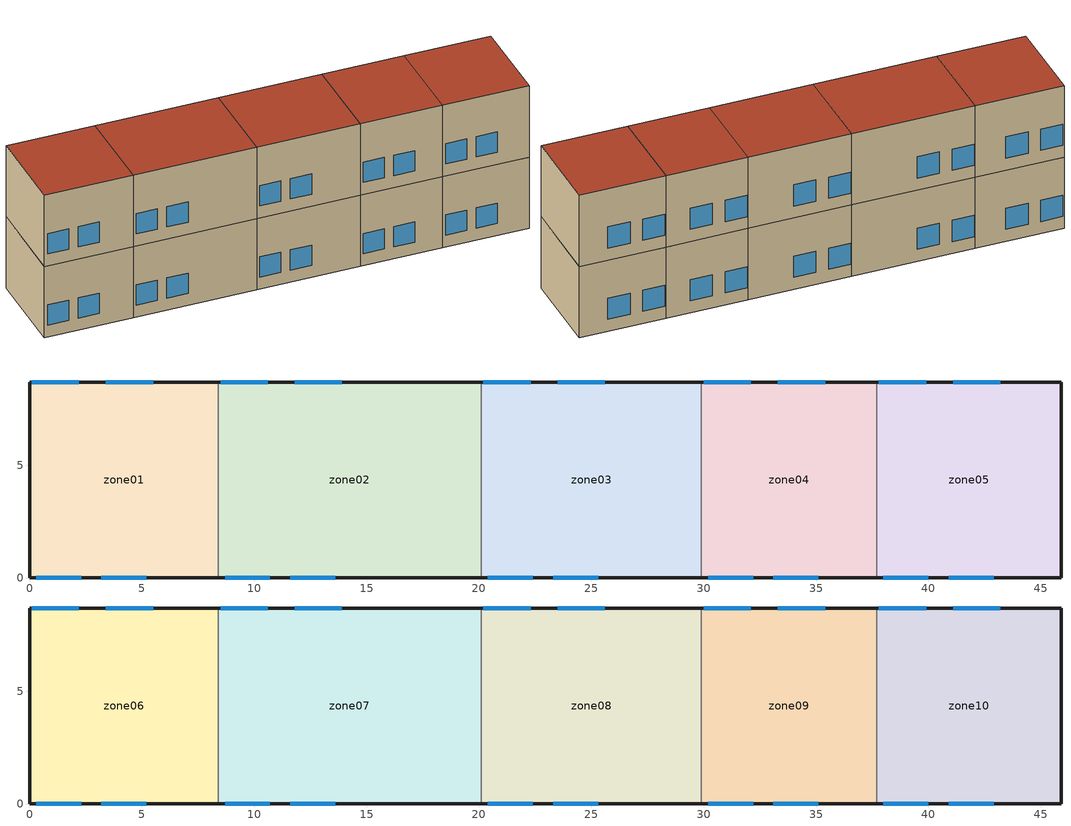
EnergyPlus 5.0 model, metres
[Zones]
zone01
 floor ground (GROUND_FLOOR): 8.4,8.7 8.4,0 0,0 0,8.7 z0
 wall outside (EXT_WALL): 8.4,8.7 0,8.7 0,0 8.4,0 z0:7.4
 wall to zone02 (ADJ_WALL): 8.4,0 8.4,8.7 z0:7.4
 window (EXT_WINDOW1): 0.3,0 2.3,0 / 3.2,0 5.2,0 z1.25:3.35; 2.2,8.7 0.1,8.7 / 5.5,8.7 3.4,8.7 z1.25:3.45
 ceiling to zone06 (ADJ_CEILING): 0,8.7 0,0 8.4,0 8.4,8.7 z7.4
zone02
 floor ground (GROUND_FLOOR): 20.1,8.7 20.1,0 8.4,0 8.4,8.7 z0
 wall outside (EXT_WALL): 20.1,8.7 8.4,8.7 / 8.4,0 20.1,0 z0:7.4
 wall to zone03 (ADJ_WALL): 20.1,0 20.1,8.7 z0:7.4
 wall to zone01 (ADJ_WALL): 8.4,8.7 8.4,0 z0:7.4
 window (EXT_WINDOW1): 8.7,0 10.7,0 / 11.6,0 13.6,0 z1.25:3.35; 10.6,8.7 8.5,8.7 / 13.9,8.7 11.8,8.7 z1.25:3.45
 ceiling to zone07 (ADJ_CEILING): 8.4,8.7 8.4,0 20.1,0 20.1,8.7 z7.4
zone03
 floor ground (GROUND_FLOOR): 29.9,8.7 29.9,0 20.1,0 20.1,8.7 z0
 wall outside (EXT_WALL): 29.9,8.7 20.1,8.7 / 20.1,0 29.9,0 z0:7.4
 wall to zone04 (ADJ_WALL): 29.9,0 29.9,8.7 z0:7.4
 wall to zone02 (ADJ_WALL): 20.1,8.7 20.1,0 z0:7.4
 window (EXT_WINDOW1): 20.4,0 22.4,0 / 23.3,0 25.3,0 z1.25:3.35; 22.3,8.7 20.2,8.7 / 25.6,8.7 23.5,8.7 z1.25:3.45
 ceiling to zone08 (ADJ_CEILING): 20.1,8.7 20.1,0 29.9,0 29.9,8.7 z7.4
zone04
 floor ground (GROUND_FLOOR): 37.7,8.7 37.7,0 29.9,0 29.9,8.7 z0
 wall outside (EXT_WALL): 37.7,8.7 29.9,8.7 / 29.9,0 37.7,0 z0:7.4
 wall to zone05 (ADJ_WALL): 37.7,0 37.7,8.7 z0:7.4
 wall to zone03 (ADJ_WALL): 29.9,8.7 29.9,0 z0:7.4
 window (EXT_WINDOW1): 30.2,0 32.2,0 / 33.1,0 35.1,0 z1.25:3.35; 32.1,8.7 30,8.7 / 35.4,8.7 33.3,8.7 z1.25:3.45
 ceiling to zone09 (ADJ_CEILING): 29.9,8.7 29.9,0 37.7,0 37.7,8.7 z7.4
zone05
 floor ground (GROUND_FLOOR): 45.9,8.7 45.9,0 37.7,0 37.7,8.7 z0
 wall outside (EXT_WALL): 37.7,0 45.9,0 45.9,8.7 37.7,8.7 z0:7.4
 wall to zone04 (ADJ_WALL): 37.7,8.7 37.7,0 z0:7.4
 window (EXT_WINDOW1): 38,0 40,0 / 40.9,0 42.9,0 z1.25:3.35; 39.9,8.7 37.8,8.7 / 43.2,8.7 41.1,8.7 z1.25:3.45
 ceiling to zone10 (ADJ_CEILING): 37.7,8.7 37.7,0 45.9,0 45.9,8.7 z7.4
zone06
 floor to zone01 (ADJ_CEILING): 8.4,8.7 8.4,0 0,0 0,8.7 z7.4
 wall outside (EXT_WALL): 8.4,8.7 0,8.7 0,0 8.4,0 z7.4:14.8
 wall to zone07 (ADJ_WALL): 8.4,0 8.4,8.7 z7.4:14.8
 window (EXT_WINDOW1): 0.3,0 2.3,0 / 3.2,0 5.2,0 z8.65:10.75; 2.2,8.7 0.1,8.7 / 5.5,8.7 3.4,8.7 z8.65:10.85
 roof outside (EXT_ROOF): 0,8.7 0,0 8.4,0 8.4,8.7 z14.8
zone07
 floor to zone02 (ADJ_CEILING): 20.1,8.7 20.1,0 8.4,0 8.4,8.7 z7.4
 wall outside (EXT_WALL): 20.1,8.7 8.4,8.7 / 8.4,0 20.1,0 z7.4:14.8
 wall to zone08 (ADJ_WALL): 20.1,0 20.1,8.7 z7.4:14.8
 wall to zone06 (ADJ_WALL): 8.4,8.7 8.4,0 z7.4:14.8
 window (EXT_WINDOW1): 8.7,0 10.7,0 / 11.6,0 13.6,0 z8.65:10.75; 10.6,8.7 8.5,8.7 / 13.9,8.7 11.8,8.7 z8.65:10.85
 roof outside (EXT_ROOF): 8.4,8.7 8.4,0 20.1,0 20.1,8.7 z14.8
zone08
 floor to zone03 (ADJ_CEILING): 29.9,8.7 29.9,0 20.1,0 20.1,8.7 z7.4
 wall outside (EXT_WALL): 29.9,8.7 20.1,8.7 / 20.1,0 29.9,0 z7.4:14.8
 wall to zone09 (ADJ_WALL): 29.9,0 29.9,8.7 z7.4:14.8
 wall to zone07 (ADJ_WALL): 20.1,8.7 20.1,0 z7.4:14.8
 window (EXT_WINDOW1): 20.4,0 22.4,0 / 23.3,0 25.3,0 z8.65:10.75; 22.3,8.7 20.2,8.7 / 25.6,8.7 23.5,8.7 z8.65:10.85
 roof outside (EXT_ROOF): 20.1,8.7 20.1,0 29.9,0 29.9,8.7 z14.8
zone09
 floor to zone04 (ADJ_CEILING): 37.7,8.7 37.7,0 29.9,0 29.9,8.7 z7.4
 wall outside (EXT_WALL): 37.7,8.7 29.9,8.7 / 29.9,0 37.7,0 z7.4:14.8
 wall to zone10 (ADJ_WALL): 37.7,0 37.7,8.7 z7.4:14.8
 wall to zone08 (ADJ_WALL): 29.9,8.7 29.9,0 z7.4:14.8
 window (EXT_WINDOW1): 30.2,0 32.2,0 / 33.1,0 35.1,0 z8.65:10.75; 32.1,8.7 30,8.7 / 35.4,8.7 33.3,8.7 z8.65:10.85
 roof outside (EXT_ROOF): 29.9,8.7 29.9,0 37.7,0 37.7,8.7 z14.8
zone10
 floor to zone05 (ADJ_CEILING): 45.9,8.7 45.9,0 37.7,0 37.7,8.7 z7.4
 wall outside (EXT_WALL): 37.7,0 45.9,0 45.9,8.7 37.7,8.7 z7.4:14.8
 wall to zone09 (ADJ_WALL): 37.7,8.7 37.7,0 z7.4:14.8
 window (EXT_WINDOW1): 38,0 40,0 / 40.9,0 42.9,0 z8.65:10.75; 39.9,8.7 37.8,8.7 / 43.2,8.7 41.1,8.7 z8.65:10.85
 roof outside (EXT_ROOF): 37.7,8.7 37.7,0 45.9,0 45.9,8.7 z14.8
[Building]
TRNSYS18: North Axis {deg}=0; Terrain=City; Loads Convergence Tolerance Value=0; Temperature Convergence Tolerance Value {deltaC}=0; Solar Distribution=FullInteriorAndExterior; Maximum Number of Warmup Days=0
[Site:Location]
not used: Latitude {deg}=0; Longitude {deg}=0; Time Zone {hr}=0; Elevation {m}=0
[Construction]
GROUND_FLOOR; EXT_WALL; EXT_ROOF; ADJ_WALL; ADJ_CEILING; EXT_WINDOW1: 
[WindowProperty:ShadingControl]
ESHADE=0; ISHADE=INPUT 1*MAX_ISHADE : SHADECNTRL=ISHADE_INTERNAL
[SurfaceProperty:OtherSideCoefficients]
BOUNDARY=IDENTICAL; BOUNDARY=INPUT 1*TBOUNDARY; BOUNDARY=INPUT 1*TBOUNDARY_2; BOUNDARY=INPUT 1*TBOUNDARY_3; BOUNDARY=INPUT 1*TGROUND; BOUNDARY=20; BOUNDARY=15
[Zone] Multiplier=1
zone01; zone02; zone03; zone04; zone05; zone06; zone07; zone08; zone09; zone10
